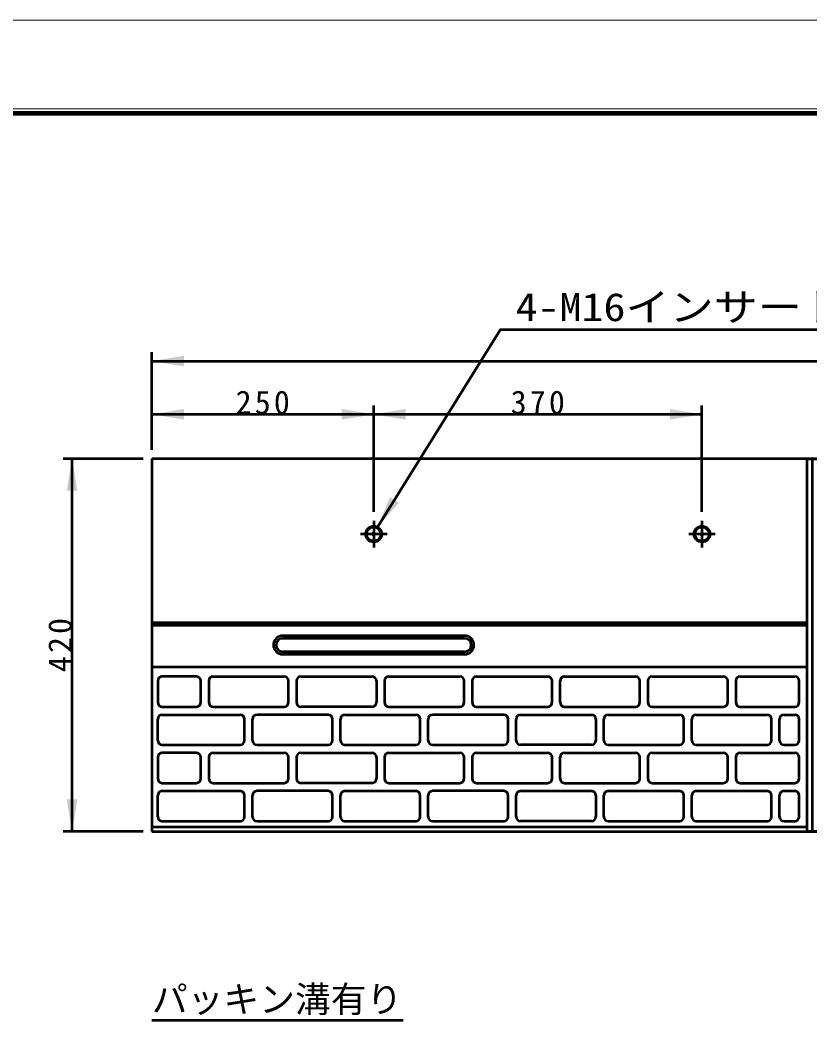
# Model space of a CAD drawing. Units: millimetres, scale not verified. Extents: x -2102 to 2102, y -1485 to 1485.
# Drawn here: x -338 to 552, y 345 to 1485 of the extents above; entities that cross this region are included whole.
import ezdxf
from ezdxf.enums import TextEntityAlignment as Align

# ---------------------------------------------------------------- set-up
doc = ezdxf.new("R2010")
doc.units = ezdxf.units.MM
doc.header["$LTSCALE"] = 5
doc.header["$PDMODE"] = 32
doc.header["$PDSIZE"] = 2.5
doc.linetypes.add('LONG_DASHED_DOTTED', pattern=[15.25, 12, -1.5, 0.25, -1.5])
doc.layers.add('0-0_V-nasSTD', color=7, linetype='Continuous', lineweight=35)
doc.layers.add('0-1_0', color=7, linetype='Continuous', lineweight=50)
doc.styles.add('ＭＳ ゴシック', font='')
doc.styles.get('ＭＳ ゴシック').set_extended_font_data('MS Gothic')

msp = doc.modelspace()

# ---------------------------------------------------------------- linework, layer by layer
at = {"layer": '0-0_V-nasSTD', "lineweight": 18}
for points in [[(-2102.5, -1485), (-2102.5, 1485), (2102.5, 1485), (2102.5, -1485)], [(-2002.5, -1385), (-2002.5, 1385), (2002.5, 1385), (2002.5, -1385)]]:
    msp.add_lwpolyline(points, close=True, dxfattribs=at)
at = {"layer": '0-0_V-nasSTD', "lineweight": 100}
msp.add_lwpolyline([(1997.5, -1380), (1997.5, 1380), (-1997.5, 1380)], dxfattribs=at)
at = {"layer": '0-0_V-nasSTD'}
for points in [[(-189.694, 1100.861), (-153.694, 1094.861), (-153.694, 1106.861)], [(-189.694, 1040.861), (-153.694, 1034.861), (-153.694, 1046.861)], [(24.306, 1034.861), (24.306, 1046.861), (60.306, 1040.861)], [(60.306, 1040.861), (96.306, 1034.861), (96.306, 1046.861)], [(394.306, 1034.861), (394.306, 1046.861), (430.306, 1040.861)], [(-285.694, 954.861), (-279.694, 990.861), (-273.694, 954.861)], [(64.616, 913.762), (78.533, 947.501), (83.628, 944.332)], [(64.616, 913.762), (83.628, 944.332), (88.723, 941.163)], [(-285.694, 606.861), (-279.694, 570.861), (-273.694, 606.861)]]:
    msp.add_solid(points, dxfattribs=at)
at = {"layer": '0-1_0'}
for p, q in [((-189.694, 1000.861), (-189.694, 1110.861)), ((-189.694, 1100.861), (1810.306, 1100.861)), ((60.306, 930.861), (60.306, 1050.861)), ((430.306, 930.861), (430.306, 1050.861)), ((-199.694, 990.861), (-289.694, 990.861)), ((-279.694, 570.861), (-279.694, 990.861)), ((1810.306, 990.861), (-189.694, 990.861)), ((-189.694, 990.861), (-189.694, 570.861)), ((548.806, 570.861), (548.806, 990.861)), ((548.806, 990.861), (1071.806, 990.861)), ((548.806, 805.861), (-189.694, 805.861)), ((548.806, 802.861), (-189.694, 802.861)), ((162.806, 791.361), (-42.194, 791.361)), ((162.806, 788.361), (-42.194, 788.361)), ((162.806, 773.361), (-42.194, 773.361)), ((162.806, 770.361), (-42.194, 770.361)), ((548.806, 755.861), (-189.694, 755.861)), ((-139.694, 745.361), (-178.194, 745.361)), ((-120.694, 745.361), (-40.694, 745.361)), ((-21.694, 745.361), (58.306, 745.361)), ((77.306, 745.361), (157.306, 745.361)), ((176.306, 745.361), (256.306, 745.361)), ((275.306, 745.361), (355.306, 745.361)), ((374.306, 745.361), (454.306, 745.361)), ((473.306, 745.361), (534.806, 745.361)), ((-183.194, 740.361), (-183.194, 716.361)), ((-134.694, 716.361), (-134.694, 740.361)), ((-125.694, 740.361), (-125.694, 716.361)), ((-35.694, 716.361), (-35.694, 740.361)), ((-26.694, 740.361), (-26.694, 716.361)), ((63.306, 740.361), (63.306, 716.361)), ((72.306, 740.361), (72.306, 716.361)), ((162.306, 716.361), (162.306, 740.361)), ((171.306, 740.361), (171.306, 716.361)), ((261.306, 716.361), (261.306, 740.361)), ((270.306, 716.361), (270.306, 740.361)), ((360.306, 716.361), (360.306, 740.361)), ((369.306, 740.361), (369.306, 716.361)), ((459.306, 716.361), (459.306, 740.361)), ((468.306, 740.361), (468.306, 716.361)), ((539.806, 716.361), (539.806, 740.361)), ((-178.194, 711.361), (-139.694, 711.361)), ((-120.694, 711.361), (-40.694, 711.361)), ((58.306, 711.361), (-21.694, 711.361)), ((77.306, 711.361), (157.306, 711.361)), ((176.306, 711.361), (256.306, 711.361)), ((275.306, 711.361), (355.306, 711.361)), ((374.306, 711.361), (454.306, 711.361)), ((473.306, 711.361), (534.806, 711.361)), ((-183.194, 673.361), (-183.194, 697.361)), ((-178.194, 702.361), (-90.194, 702.361)), ((-85.194, 673.361), (-85.194, 697.361)), ((-76.194, 673.361), (-76.194, 697.361)), ((8.806, 702.361), (-71.194, 702.361)), ((13.806, 673.361), (13.806, 697.361)), ((22.806, 673.361), (22.806, 697.361)), ((27.806, 702.361), (107.806, 702.361)), ((112.806, 673.361), (112.806, 697.361)), ((121.806, 673.361), (121.806, 697.361)), ((206.806, 702.361), (126.806, 702.361)), ((211.806, 673.361), (211.806, 697.361)), ((220.806, 673.361), (220.806, 697.361)), ((225.806, 702.361), (305.806, 702.361)), ((310.806, 697.361), (310.806, 673.361)), ((319.806, 673.361), (319.806, 697.361)), ((324.806, 702.361), (404.806, 702.361)), ((409.806, 673.361), (409.806, 697.361)), ((418.806, 673.361), (418.806, 697.361)), ((423.806, 702.361), (503.806, 702.361)), ((508.806, 673.361), (508.806, 697.361)), ((517.806, 673.361), (517.806, 697.361)), ((522.806, 702.361), (534.806, 702.361)), ((539.806, 673.361), (539.806, 697.361)), ((-178.194, 668.361), (-90.194, 668.361)), ((-71.194, 668.361), (8.806, 668.361)), ((27.806, 668.361), (107.806, 668.361)), ((126.806, 668.361), (206.806, 668.361)), ((305.806, 668.361), (225.806, 668.361)), ((324.806, 668.361), (404.806, 668.361)), ((423.806, 668.361), (503.806, 668.361)), ((522.806, 668.361), (534.806, 668.361)), ((-183.194, 654.361), (-183.194, 630.361)), ((-139.694, 659.361), (-178.194, 659.361)), ((-134.694, 630.361), (-134.694, 654.361)), ((-125.694, 654.361), (-125.694, 630.361)), ((-120.694, 659.361), (-40.694, 659.361)), ((-35.694, 630.361), (-35.694, 654.361)), ((-26.694, 654.361), (-26.694, 630.361)), ((-21.694, 659.361), (58.306, 659.361)), ((63.306, 654.361), (63.306, 630.361)), ((72.306, 654.361), (72.306, 630.361)), ((77.306, 659.361), (157.306, 659.361)), ((162.306, 630.361), (162.306, 654.361)), ((171.306, 654.361), (171.306, 630.361)), ((176.306, 659.361), (256.306, 659.361)), ((261.306, 630.361), (261.306, 654.361)), ((270.306, 630.361), (270.306, 654.361)), ((275.306, 659.361), (355.306, 659.361)), ((360.306, 630.361), (360.306, 654.361)), ((369.306, 654.361), (369.306, 630.361)), ((374.306, 659.361), (454.306, 659.361)), ((459.306, 630.361), (459.306, 654.361)), ((468.306, 654.361), (468.306, 630.361)), ((473.306, 659.361), (534.806, 659.361)), ((539.806, 630.361), (539.806, 654.361)), ((-178.194, 625.361), (-139.694, 625.361)), ((-178.194, 616.361), (-90.194, 616.361)), ((-120.694, 625.361), (-40.694, 625.361)), ((8.806, 616.361), (-71.194, 616.361)), ((58.306, 625.361), (-21.694, 625.361)), ((27.806, 616.361), (107.806, 616.361)), ((77.306, 625.361), (157.306, 625.361)), ((206.806, 616.361), (126.806, 616.361)), ((176.306, 625.361), (256.306, 625.361)), ((225.806, 616.361), (305.806, 616.361)), ((275.306, 625.361), (355.306, 625.361)), ((324.806, 616.361), (404.806, 616.361)), ((374.306, 625.361), (454.306, 625.361)), ((423.806, 616.361), (503.806, 616.361)), ((473.306, 625.361), (534.806, 625.361)), ((522.806, 616.361), (534.806, 616.361)), ((-183.194, 587.361), (-183.194, 611.361)), ((-85.194, 587.361), (-85.194, 611.361)), ((-76.194, 587.361), (-76.194, 611.361)), ((13.806, 587.361), (13.806, 611.361)), ((22.806, 587.361), (22.806, 611.361)), ((112.806, 587.361), (112.806, 611.361)), ((121.806, 587.361), (121.806, 611.361)), ((211.806, 587.361), (211.806, 611.361)), ((220.806, 587.361), (220.806, 611.361)), ((310.806, 611.361), (310.806, 587.361)), ((319.806, 587.361), (319.806, 611.361)), ((409.806, 587.361), (409.806, 611.361)), ((418.806, 587.361), (418.806, 611.361)), ((508.806, 587.361), (508.806, 611.361)), ((517.806, 587.361), (517.806, 611.361)), ((539.806, 587.361), (539.806, 611.361)), ((-178.194, 582.361), (-90.194, 582.361)), ((-71.194, 582.361), (8.806, 582.361)), ((27.806, 582.361), (107.806, 582.361)), ((126.806, 582.361), (206.806, 582.361)), ((305.806, 582.361), (225.806, 582.361)), ((324.806, 582.361), (404.806, 582.361)), ((423.806, 582.361), (503.806, 582.361)), ((522.806, 582.361), (534.806, 582.361)), ((-199.694, 570.861), (-289.694, 570.861)), ((-189.694, 575.861), (548.806, 575.861)), ((-189.694, 570.861), (1810.306, 570.861)), ((554.806, 570.861), (548.806, 570.861)), ((1071.806, 570.861), (548.806, 570.861)), ((-189.694, 358.073), (93.513, 358.073))]:
    msp.add_line(p, q, dxfattribs=at)
at = {"layer": '0-1_0', "linetype": 'LONG_DASHED_DOTTED'}
for p, q in [((60.306, 920.861), (60.306, 890.861)), ((430.306, 920.861), (430.306, 890.861)), ((75.306, 905.861), (45.306, 905.861)), ((445.306, 905.861), (415.306, 905.861))]:
    msp.add_line(p, q, dxfattribs=at)
at = {"layer": '0-1_0'}
for points in [[(64.616, 913.762), (203.077, 1136.402), (583.077, 1136.402)], [(-189.694, 1040.861), (60.306, 1040.861), (430.306, 1040.861)], [(554.806, 570.861), (554.806, 990.861), (548.806, 990.861)]]:
    msp.add_lwpolyline(points, dxfattribs=at)
for centre, radius in [((60.306, 905.861), 9), ((60.306, 905.861), 8), ((430.306, 905.861), 9), ((430.306, 905.861), 8)]:
    msp.add_circle(centre, radius, dxfattribs=at)
for centre, radius, start, end in [((-42.194, 780.861), 10.5, 90, 270), ((-42.194, 780.861), 7.5, 90, 270), ((162.806, 780.861), 10.5, 270, 90), ((162.806, 780.861), 7.5, 270, 90), ((-178.194, 740.361), 5, 90, 180), ((-139.694, 740.361), 5, 0, 90), ((-120.694, 740.361), 5, 90, 180), ((-40.694, 740.361), 5, 0, 90), ((-21.694, 740.361), 5, 90, 180), ((58.306, 740.361), 5, 0, 90), ((77.306, 740.361), 5, 90, 180), ((157.306, 740.361), 5, 0, 90), ((176.306, 740.361), 5, 90, 180), ((256.306, 740.361), 5, 0, 90), ((275.306, 740.361), 5, 90, 180), ((355.306, 740.361), 5, 0, 90), ((374.306, 740.361), 5, 90, 180), ((454.306, 740.361), 5, 0, 90), ((473.306, 740.361), 5, 90, 180), ((534.806, 740.361), 5, 0, 90), ((-178.194, 716.361), 5, 180, 270), ((-139.694, 716.361), 5, 270, 0), ((-120.694, 716.361), 5, 180, 270), ((-40.694, 716.361), 5, 270, 0), ((-21.694, 716.361), 5, 180, 270), ((58.306, 716.361), 5, 270, 0), ((77.306, 716.361), 5, 180, 270), ((157.306, 716.361), 5, 270, 0), ((176.306, 716.361), 5, 180, 270), ((256.306, 716.361), 5, 270, 0), ((275.306, 716.361), 5, 180, 270), ((355.306, 716.361), 5, 270, 0), ((374.306, 716.361), 5, 180, 270), ((454.306, 716.361), 5, 270, 0), ((473.306, 716.361), 5, 180, 270), ((534.806, 716.361), 5, 270, 0), ((-178.194, 697.361), 5, 90, 180), ((-90.194, 697.361), 5, 0, 90), ((-71.194, 697.361), 5, 90, 180), ((8.806, 697.361), 5, 0, 90), ((27.806, 697.361), 5, 90, 180), ((107.806, 697.361), 5, 0, 90), ((126.806, 697.361), 5, 90, 180), ((206.806, 697.361), 5, 0, 90), ((225.806, 697.361), 5, 90, 180), ((305.806, 697.361), 5, 0, 90), ((324.806, 697.361), 5, 90, 180), ((404.806, 697.361), 5, 0, 90), ((423.806, 697.361), 5, 90, 180), ((503.806, 697.361), 5, 0, 90), ((522.806, 697.361), 5, 90, 180), ((534.806, 697.361), 5, 0, 90), ((-178.194, 673.361), 5, 180, 270), ((-90.194, 673.361), 5, 270, 0), ((-71.194, 673.361), 5, 180, 270), ((8.806, 673.361), 5, 270, 0), ((27.806, 673.361), 5, 180, 270), ((107.806, 673.361), 5, 270, 0), ((126.806, 673.361), 5, 180, 270), ((206.806, 673.361), 5, 270, 0), ((225.806, 673.361), 5, 180, 270), ((305.806, 673.361), 5, 270, 0), ((324.806, 673.361), 5, 180, 270), ((404.806, 673.361), 5, 270, 0), ((423.806, 673.361), 5, 180, 270), ((503.806, 673.361), 5, 270, 0), ((522.806, 673.361), 5, 180, 270), ((534.806, 673.361), 5, 270, 0), ((-178.194, 654.361), 5, 90, 180), ((-139.694, 654.361), 5, 0, 90), ((-120.694, 654.361), 5, 90, 180), ((-40.694, 654.361), 5, 0, 90), ((-21.694, 654.361), 5, 90, 180), ((58.306, 654.361), 5, 0, 90), ((77.306, 654.361), 5, 90, 180), ((157.306, 654.361), 5, 0, 90), ((176.306, 654.361), 5, 90, 180), ((256.306, 654.361), 5, 0, 90), ((275.306, 654.361), 5, 90, 180), ((355.306, 654.361), 5, 0, 90), ((374.306, 654.361), 5, 90, 180), ((454.306, 654.361), 5, 0, 90), ((473.306, 654.361), 5, 90, 180), ((534.806, 654.361), 5, 0, 90), ((-178.194, 630.361), 5, 180, 270), ((-139.694, 630.361), 5, 270, 0), ((-120.694, 630.361), 5, 180, 270), ((-40.694, 630.361), 5, 270, 0), ((-21.694, 630.361), 5, 180, 270), ((58.306, 630.361), 5, 270, 0), ((77.306, 630.361), 5, 180, 270), ((157.306, 630.361), 5, 270, 0), ((176.306, 630.361), 5, 180, 270), ((256.306, 630.361), 5, 270, 0), ((275.306, 630.361), 5, 180, 270), ((355.306, 630.361), 5, 270, 0), ((374.306, 630.361), 5, 180, 270), ((454.306, 630.361), 5, 270, 0), ((473.306, 630.361), 5, 180, 270), ((534.806, 630.361), 5, 270, 0), ((-178.194, 611.361), 5, 90, 180), ((-90.194, 611.361), 5, 0, 90), ((-71.194, 611.361), 5, 90, 180), ((8.806, 611.361), 5, 0, 90), ((27.806, 611.361), 5, 90, 180), ((107.806, 611.361), 5, 0, 90), ((126.806, 611.361), 5, 90, 180), ((206.806, 611.361), 5, 0, 90), ((225.806, 611.361), 5, 90, 180), ((305.806, 611.361), 5, 0, 90), ((324.806, 611.361), 5, 90, 180), ((404.806, 611.361), 5, 0, 90), ((423.806, 611.361), 5, 90, 180), ((503.806, 611.361), 5, 0, 90), ((522.806, 611.361), 5, 90, 180), ((534.806, 611.361), 5, 0, 90), ((-178.194, 587.361), 5, 180, 270), ((-90.194, 587.361), 5, 270, 0), ((-71.194, 587.361), 5, 180, 270), ((8.806, 587.361), 5, 270, 0), ((27.806, 587.361), 5, 180, 270), ((107.806, 587.361), 5, 270, 0), ((126.806, 587.361), 5, 180, 270), ((206.806, 587.361), 5, 270, 0), ((225.806, 587.361), 5, 180, 270), ((305.806, 587.361), 5, 270, 0), ((324.806, 587.361), 5, 180, 270), ((404.806, 587.361), 5, 270, 0), ((423.806, 587.361), 5, 180, 270), ((503.806, 587.361), 5, 270, 0), ((522.806, 587.361), 5, 180, 270), ((534.806, 587.361), 5, 270, 0)]:
    msp.add_arc(centre, radius, start, end, dxfattribs=at)
for p in [(60.306, 905.861), (430.306, 905.861)]:
    msp.add_point(p, dxfattribs=at)

# ---------------------------------------------------------------- texts
at = {"layer": '0-0_V-nasSTD', "style": 'ＭＳ ゴシック', "width": 1.15}
msp.add_text('4-M16インサート', height=31.67, dxfattribs=at).set_placement((220.197, 1136.402), align=Align.BOTTOM_LEFT)
at = {"layer": '0-0_V-nasSTD', "style": 'ＭＳ ゴシック'}
msp.add_text('パッキン溝有り', height=29.56, dxfattribs=at).set_placement((-189.694, 358.073), align=Align.BOTTOM_LEFT)
at = {"layer": '0-0_V-nasSTD', "char_height": 26.39, "attachment_point": 7, "style": 'ＭＳ ゴシック'}
for s, insert in [('\\T1.2;250', (-95.294, 1040.861)), ('\\T1.2;370', (214.706, 1040.861))]:
    msp.add_mtext(s, dxfattribs=dict(at, insert=insert))
at = {"layer": '0-0_V-nasSTD', "insert": (-279.694, 750.261), "char_height": 26.39, "attachment_point": 7, "rotation": 90, "style": 'ＭＳ ゴシック'}
msp.add_mtext('\\T1.2;420', dxfattribs=at)

doc.saveas('drawing.dxf')
